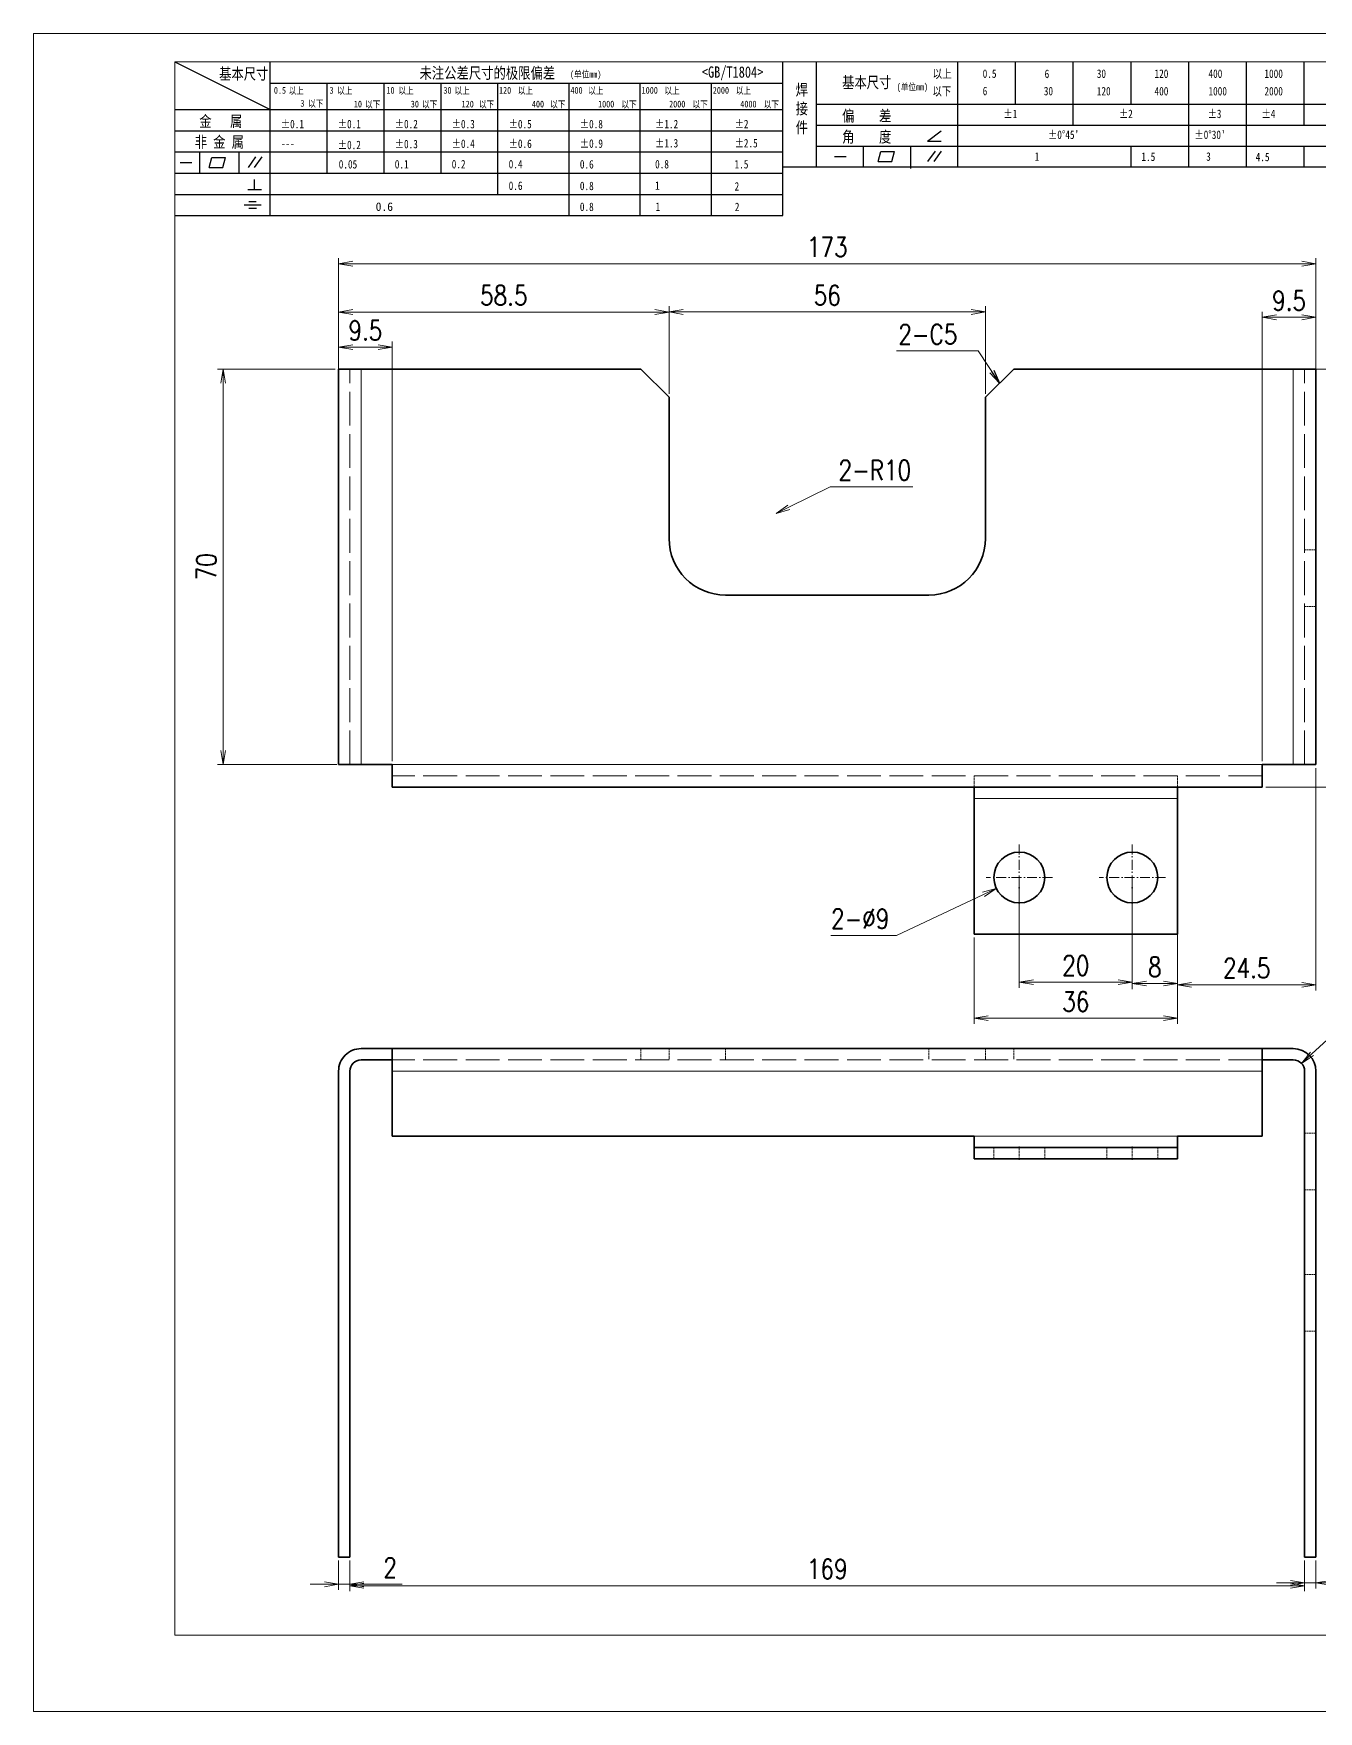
# Model space of a CAD drawing. Header units: millimetres. Extents: x -50531 to 104182, y -50696 to 36723.
# Drawn here: x -50480.4 to -50253, y 35594.6 to 35891.6 of the extents above; entities that cross this region are included whole.
import ezdxf

# ---------------------------------------------------------------- set-up
doc = ezdxf.new("R2010")
doc.units = ezdxf.units.MM
doc.header["$LTSCALE"] = 0.5
for name, pattern in [('AM_ISO02W050x2', [3.75, 3, -0.75]), ('AM_ISO08W050x2', [9, 6, -0.75, 1.5, -0.75]), ('DASHDOT', [18.5, 12, -3, 0.5, -3]), ('DASHED', [15, 12, -3])]:
    doc.linetypes.add(name, pattern=pattern)
for name, color, linetype, lineweight in [('中心线', 2, 'AM_ISO08W050x2', 18), ('图框', 7, 'Continuous', 18), ('标注线', 3, 'Continuous', 18), ('粗实线', 7, 'Continuous', 35), ('虚线', 1, 'AM_ISO02W050x2', 18)]:
    doc.layers.add(name, color=color, linetype=linetype, lineweight=lineweight)
doc.layers.add('图\\M+19E79\\M+195B6\\M+18E9A', color=7, linetype='Continuous')
doc.layers.add('打印-禁用', color=7, linetype='Continuous', lineweight=15, plot=False)
doc.styles.add('DIM', font='romans.shx', dxfattribs={"width": 0.8, "bigfont": 'bigfont.shx'})
doc.styles.add('国标', font='simfang.ttf', dxfattribs={"width": 0.8})
doc.dimstyles.new('DEH 1-1', dxfattribs={"dimtxt": 3.5, "dimasz": 2.5, "dimexe": 1, "dimexo": 0.625, "dimgap": 1.2, "dimtad": 1, "dimtoh": 1, "dimdsep": 46, "dimtxsty": 'DIM', "dimblk": 'OPEN', "dimcen": 0, "dimclrd": 8, "dimclre": 8, "dimclrt": 2, "dimazin": 2, "dimtfac": 0.5, "dimtmove": 0, "dimatfit": 3, "dimldrblk": 'OPEN', "dimfxl": 0, "dimtolj": 2, "dimlwd": 18, "dimlwe": 18, "dimarcsym": 0})
doc.dimstyles.new('DEH 1-1$0', dxfattribs={"dimtxt": 3.5, "dimasz": 2.5, "dimexe": 1, "dimexo": 0.625, "dimgap": 1.2, "dimtad": 1, "dimzin": 9, "dimdsep": 46, "dimtxsty": 'DIM', "dimblk": 'OPEN', "dimcen": 0, "dimclrd": 8, "dimclre": 8, "dimclrt": 2, "dimazin": 2, "dimtfac": 0.5, "dimtmove": 0, "dimatfit": 3, "dimldrblk": 'OPEN', "dimfxl": 0, "dimtolj": 2, "dimlwd": 18, "dimlwe": 18, "dimarcsym": 0})
doc.dimstyles.new('DEH 1-1$3', dxfattribs={"dimtxt": 3.5, "dimasz": 2.5, "dimexe": 1, "dimexo": 0.625, "dimgap": 1.2, "dimtad": 1, "dimtoh": 1, "dimdsep": 46, "dimtxsty": 'DIM', "dimblk": 'OPEN', "dimcen": 0, "dimclrd": 8, "dimclre": 8, "dimclrt": 2, "dimazin": 2, "dimtfac": 0.5, "dimtofl": 0, "dimtmove": 0, "dimatfit": 3, "dimldrblk": 'OPEN', "dimfxl": 0, "dimtolj": 2, "dimlwd": 18, "dimlwe": 18, "dimarcsym": 0})
doc.dimstyles.new('DEH 1-1$4', dxfattribs={"dimtxt": 3.5, "dimasz": 2.5, "dimexe": 1, "dimexo": 0.625, "dimgap": 1.2, "dimtad": 1, "dimtoh": 1, "dimdsep": 46, "dimtxsty": 'DIM', "dimblk": 'OPEN', "dimcen": 0, "dimclrd": 8, "dimclre": 8, "dimclrt": 2, "dimazin": 2, "dimtfac": 0.5, "dimtofl": 0, "dimtmove": 0, "dimatfit": 3, "dimldrblk": 'OPEN', "dimfxl": 0, "dimtolj": 2, "dimlwd": 18, "dimlwe": 18, "dimarcsym": 0})

# ---------------------------------------------------------------- blocks, each defined once
blk = doc.blocks.new('GZDEH零件A3图框V01版')
at = {"layer": '图\\M+19E79\\M+195B6\\M+18E9A', "color": 9}
for p, q in [((2882.49, -1554.46), (2899.37, -1562.92)), ((2899.37, -1581.67), (2899.37, -1554.46)), ((2990.09, -1581.67), (2990.09, -1554.46)), ((2996.09, -1573.08), (2996.09, -1554.46)), ((3021.09, -1561.98), (3021.09, -1554.46)), ((3031.31, -1561.98), (3031.31, -1554.46)), ((3041.53, -1561.98), (3041.53, -1554.46)), ((3051.75, -1561.98), (3051.75, -1554.46)), ((3061.98, -1561.98), (3061.98, -1554.46)), ((3072.2, -1561.98), (3072.2, -1554.46)), ((3082.42, -1561.98), (3082.42, -1554.46)), ((2899.37, -1558.24), (2990.09, -1558.24)), ((2909.45, -1574.17), (2909.45, -1558.24)), ((2919.53, -1574.17), (2919.53, -1558.24)), ((2929.61, -1574.17), (2929.61, -1558.24)), ((2939.69, -1577.92), (2939.69, -1558.24)), ((2952.29, -1581.67), (2952.29, -1558.24)), ((2964.89, -1581.67), (2964.89, -1558.24)), ((2977.49, -1581.67), (2977.49, -1558.24)), ((2996.09, -1561.98), (3113.09, -1561.98)), ((3021.09, -1573.08), (3021.09, -1561.98)), ((3041.53, -1565.68), (3041.53, -1561.98)), ((3061.98, -1573.08), (3061.98, -1561.98)), ((3072.2, -1573.08), (3072.2, -1561.98)), ((3082.42, -1565.68), (3082.42, -1561.98)), ((2882.49, -1562.92), (2990.09, -1562.92)), ((2882.49, -1566.67), (2990.09, -1566.67)), ((2996.09, -1565.68), (3113.09, -1565.68)), ((3015.75, -1568.51), (3018.15, -1566.66)), ((2882.49, -1570.42), (2990.09, -1570.42)), ((2886.92, -1574.12), (2886.92, -1570.42)), ((2893.91, -1574.12), (2893.91, -1570.42)), ((2996.09, -1569.38), (3113.09, -1569.38)), ((3004.42, -1573.08), (3004.42, -1569.38)), ((3006.97, -1572.12), (3007.45, -1570.33)), ((3007.45, -1570.33), (3009.86, -1570.33)), ((3009.39, -1572.12), (3009.86, -1570.33)), ((3012.75, -1573.08), (3012.75, -1569.38)), ((3015.75, -1568.51), (3018.15, -1568.51)), ((3015.81, -1572.12), (3017.15, -1570.26)), ((3016.89, -1572.12), (3018.23, -1570.26)), ((3051.75, -1573.08), (3051.75, -1569.38)), ((3082.42, -1573.08), (3082.42, -1569.48)), ((2883.43, -1572.27), (2885.49, -1572.27)), ((2888.59, -1573.16), (2889.07, -1571.37)), ((2888.59, -1573.16), (2891, -1573.16)), ((2889.07, -1571.37), (2891.48, -1571.37)), ((2891, -1573.16), (2891.48, -1571.37)), ((2895.52, -1573.16), (2896.85, -1571.3)), ((2896.6, -1573.16), (2897.94, -1571.3)), ((2990.09, -1573.08), (3113.09, -1573.08)), ((2999.26, -1571.23), (3001.32, -1571.23)), ((3006.97, -1572.12), (3009.39, -1572.12)), ((3012.75, -1573.33), (3012.75, -1573.08)), ((2882.49, -1574.17), (2990.09, -1574.17)), ((2895.42, -1577.05), (2897.81, -1577.05)), ((2896.58, -1577.05), (2896.58, -1575.28)), ((2882.49, -1577.92), (2990.09, -1577.92)), ((2894.79, -1579.77), (2897.77, -1579.77)), ((2895.57, -1579.17), (2896.92, -1579.17)), ((2882.49, -1581.67), (2990.09, -1581.67)), ((2895.57, -1580.37), (2896.93, -1580.37))]:
    blk.add_line(p, q, dxfattribs=at)
at = {"layer": '图框', "linetype": 'Continuous'}
for p, q in [((2882.49, -1554.46), (2882.49, -1832.96)), ((3272.49, -1554.46), (2882.49, -1554.46)), ((2882.49, -1832.96), (3272.49, -1832.96))]:
    blk.add_line(p, q, dxfattribs=at)
at = {"layer": '打印-禁用', "linetype": 'Continuous'}
for p, q in [((2857.49, -1549.46), (2857.49, -1846.46)), ((3277.49, -1549.46), (2857.49, -1549.46)), ((2857.49, -1846.46), (3277.49, -1846.46))]:
    blk.add_line(p, q, dxfattribs=at)
at = {"layer": '图\\M+19E79\\M+195B6\\M+18E9A', "color": 9, "style": '国标', "width": 0.8}
for s, height, p in [('基本尺寸', 2, (2890.33, -1557.58)), ('未注公差尺寸的极限偏差', 2, (2925.81, -1557.44)), ('<GB/T1804>', 2, (2975.78, -1557.27)), ('以上', 1.5, (3016.64, -1557.33)), ('0.5', 1.5, (3025.49, -1557.3)), ('6', 1.5, (3036.45, -1557.34)), ('30', 1.5, (3045.69, -1557.31)), ('120', 1.5, (3055.91, -1557.31)), ('400', 1.5, (3065.46, -1557.31)), ('1000', 1.5, (3075.36, -1557.31)), ('30', 1.2, (2930.04, -1560.11)), ('基本尺寸', 2, (3000.6, -1559.1)), ('以下', 1.5, (3016.58, -1560.43)), ('6', 1.5, (3025.49, -1560.38)), ('30', 1.5, (3036.31, -1560.39)), ('120', 1.5, (3045.69, -1560.41)), ('400', 1.5, (3055.91, -1560.41)), ('1000', 1.5, (3065.46, -1560.41)), ('2000', 1.5, (3075.36, -1560.41)), ('金   属', 2, (2886.82, -1565.98)), ('±0.1', 1.5, (2901.27, -1566.23)), ('±0.1', 1.5, (2911.35, -1566.23)), ('±0.2', 1.5, (2921.43, -1566.23)), ('±0.3', 1.5, (2931.51, -1566.23)), ('±0.5', 1.5, (2941.59, -1566.23)), ('±0.8', 1.5, (2954.19, -1566.23)), ('±1.2', 1.5, (2967.51, -1566.23)), ('±2', 1.5, (2981.58, -1566.23)), ('偏    差', 2, (3000.6, -1565.04)), ('±1', 1.5, (3029.16, -1564.42)), ('±2', 1.5, (3049.61, -1564.42)), ('±3', 1.5, (3065.3, -1564.42)), ('±4', 1.5, (3074.85, -1564.42)), ('非 金 属', 2, (2886.02, -1569.65)), ('±0.3', 1.5, (2921.43, -1569.77)), ('±0.4', 1.5, (2931.51, -1569.71)), ('±0.6', 1.5, (2941.59, -1569.71)), ('±0.9', 1.5, (2954.19, -1569.68)), ('±1.3', 1.5, (2967.51, -1569.62)), ('±2.5', 1.5, (2981.58, -1569.61)), ('角    度', 2, (3000.6, -1568.74)), ("±0%%D45'", 1.5, (3037.06, -1568.12)), ("±0%%D30'", 1.5, (3062.98, -1568.12)), ('---', 1.5, (2901.27, -1569.65)), ('±0.2', 1.5, (2911.35, -1569.92)), ('1', 1.5, (3034.69, -1571.98)), ('1.5', 1.5, (3053.59, -1572.01)), ('3', 1.5, (3065.05, -1571.98)), ('4.5', 1.5, (3073.82, -1572.05)), ('0.1', 1.5, (2921.43, -1573.34)), ('0.2', 1.5, (2931.51, -1573.33)), ('0.4', 1.5, (2941.59, -1573.33)), ('0.6', 1.5, (2954.19, -1573.35)), ('0.8', 1.5, (2967.51, -1573.33)), ('1.5', 1.5, (2981.58, -1573.34)), ('0.6', 1.5, (2941.59, -1577.14)), ('0.8', 1.5, (2954.19, -1577.17)), ('1', 1.5, (2967.51, -1577.12)), ('2', 1.5, (2981.58, -1577.26)), ('0.8', 1.5, (2954.19, -1580.87)), ('1', 1.5, (2967.59, -1580.86)), ('2', 1.5, (2981.62, -1580.89))]:
    blk.add_text(s, height=height, dxfattribs=at).set_placement(p)
at = {"layer": '图\\M+19E79\\M+195B6\\M+18E9A', "color": 9, "lineweight": 15, "style": '国标', "width": 0.8}
for s, p in [('(单位mm)', (2952.44, -1557.27)), ('0.5', (2900.03, -1560.11)), ('以上', (2902.64, -1560.16)), ('3', (2909.88, -1560.11)), ('以上', (2911.25, -1560.16)), ('10', (2919.96, -1560.11)), ('以上', (2922.09, -1560.16)), ('以上', (2932.02, -1560.16)), ('120', (2939.88, -1560.11)), ('以上', (2943.21, -1560.16)), ('400', (2952.52, -1560.11)), ('以上', (2955.68, -1560.16)), ('1000', (2965.12, -1560.11)), ('以上', (2969.16, -1560.16)), ('2000', (2977.72, -1560.11)), ('以上', (2981.8, -1560.16)), ('(单位mm)', (3010.27, -1559.51)), ('3', (2904.73, -1562.41)), ('以下', (2906.1, -1562.46)), ('10', (2914.19, -1562.54)), ('以下', (2916.18, -1562.59)), ('30', (2924.27, -1562.54)), ('以下', (2926.26, -1562.59)), ('120', (2933.26, -1562.54)), ('以下', (2936.34, -1562.59)), ('400', (2945.7, -1562.54)), ('以下', (2948.94, -1562.59)), ('1000', (2957.41, -1562.54)), ('以下', (2961.54, -1562.59)), ('2000', (2969.99, -1562.54)), ('以下', (2974.14, -1562.59)), ('4000', (2982.59, -1562.54)), ('以下', (2986.74, -1562.59))]:
    blk.add_text(s, height=1.2, dxfattribs=at).set_placement(p)
at = {"layer": '图\\M+19E79\\M+195B6\\M+18E9A', "color": 9, "lineweight": 13, "style": '国标'}
blk.add_text('0.6', height=1.5, dxfattribs=at).set_placement((2918.05, -1580.85))
at = {"layer": '图\\M+19E79\\M+195B6\\M+18E9A', "color": 9, "insert": (2992.39, -1558.41), "char_height": 2, "width": 3.1877, "attachment_point": 1, "style": '国标'}
blk.add_mtext('焊\\P接\\P件', dxfattribs=at)
at = {"layer": '图\\M+19E79\\M+195B6\\M+18E9A', "color": 9, "insert": (2911.51, -1573.37), "char_height": 1.5, "attachment_point": 7, "style": '国标'}
blk.add_mtext_dynamic_manual_height_columns('0.05', width=5.1982, gutter_width=12.5, heights=[0], dxfattribs=at)
blk = doc.blocks.new('DEH A3')
at = {"layer": '图框'}
blk.add_blockref('GZDEH零件A3图框V01版', (-2857.49, 1846.46), dxfattribs=at)
blk = doc.blocks.new('_Open')
at = {"color": 0, "linetype": 'ByBlock', "lineweight": -2}
for p, q in [((-1, 0.17), (0, 0)), ((-1, -0.17), (0, 0)), ((0, 0), (-1, 0))]:
    blk.add_line(p, q, dxfattribs=at)
blk = doc.blocks.new('*D19')
at = {"layer": 'Defpoints', "color": 0, "transparency": 16777216}
for p in [(-50253.46, 35850.91), (-50426.46, 35832.26), (-50253.46, 35832.26)]:
    blk.add_point(p, dxfattribs=at)
at = {"layer": '标注线', "color": 8, "lineweight": 18, "transparency": 16777216}
for p, q in [((-50426.46, 35832.88), (-50426.46, 35851.91)), ((-50423.96, 35850.91), (-50255.96, 35850.91)), ((-50253.46, 35832.88), (-50253.46, 35851.91))]:
    blk.add_line(p, q, dxfattribs=at)
at = {"layer": '标注线', "color": 8, "lineweight": 18, "transparency": 16777216, "xscale": 2.5, "yscale": 2.5, "zscale": 2.5, "rotation": 180}
blk.add_blockref('_Open', (-50426.46, 35850.91), dxfattribs=at)
at = {"layer": '标注线', "color": 8, "lineweight": 18, "transparency": 16777216, "xscale": 2.5, "yscale": 2.5, "zscale": 2.5}
blk.add_blockref('_Open', (-50253.46, 35850.91), dxfattribs=at)
at = {"layer": '标注线', "color": 2, "transparency": 16777216, "insert": (-50339.96, 35853.86), "char_height": 3.5, "attachment_point": 5, "style": 'DIM'}
blk.add_mtext('\\A2;173', dxfattribs=at)
blk = doc.blocks.new('*D20')
at = {"layer": 'Defpoints', "color": 0, "transparency": 16777216}
for p in [(-50426.46, 35832.26), (-50446.9, 35762.26), (-50426.16, 35762.26)]:
    blk.add_point(p, dxfattribs=at)
at = {"layer": '标注线', "color": 8, "lineweight": 18, "transparency": 16777216}
for p, q in [((-50427.08, 35832.26), (-50447.9, 35832.26)), ((-50446.9, 35829.76), (-50446.9, 35764.76)), ((-50426.79, 35762.26), (-50447.9, 35762.26))]:
    blk.add_line(p, q, dxfattribs=at)
at = {"layer": '标注线', "color": 8, "lineweight": 18, "transparency": 16777216, "xscale": 2.5, "yscale": 2.5, "zscale": 2.5}
for p, rotation in [((-50446.9, 35832.26), 90), ((-50446.9, 35762.26), 270)]:
    blk.add_blockref('_Open', p, dxfattribs=dict(at, rotation=rotation))
at = {"layer": '标注线', "color": 2, "transparency": 16777216, "insert": (-50449.85, 35797.26), "char_height": 3.5, "attachment_point": 5, "rotation": 90, "style": 'DIM'}
blk.add_mtext('\\A2;70', dxfattribs=at)
blk = doc.blocks.new('*D21')
at = {"layer": 'Defpoints', "color": 0, "transparency": 16777216}
for p in [(-50255.46, 35832.26), (-50230.1, 35832.26), (-50262.96, 35758.26)]:
    blk.add_point(p, dxfattribs=at)
at = {"layer": '标注线', "color": 8, "lineweight": 18, "transparency": 16777216}
for p, q in [((-50254.83, 35832.26), (-50229.1, 35832.26)), ((-50230.1, 35760.76), (-50230.1, 35829.76)), ((-50262.33, 35758.26), (-50229.1, 35758.26))]:
    blk.add_line(p, q, dxfattribs=at)
at = {"layer": '标注线', "color": 8, "lineweight": 18, "transparency": 16777216, "xscale": 2.5, "yscale": 2.5, "zscale": 2.5}
for p, rotation in [((-50230.1, 35832.26), 90), ((-50230.1, 35758.26), 270)]:
    blk.add_blockref('_Open', p, dxfattribs=dict(at, rotation=rotation))
at = {"layer": '标注线', "color": 2, "transparency": 16777216, "insert": (-50233.05, 35795.26), "char_height": 3.5, "attachment_point": 5, "rotation": 90, "style": 'DIM'}
blk.add_mtext('\\A2;74', dxfattribs=at)
blk = doc.blocks.new('*D27')
at = {"layer": 'Defpoints', "color": 0, "transparency": 16777216}
for p in [(-50426.46, 35621.98), (-50424.46, 35621.98), (-50424.46, 35617.15)]:
    blk.add_point(p, dxfattribs=at)
at = {"layer": '标注线', "color": 8, "lineweight": 18, "transparency": 16777216}
for p, q in [((-50426.46, 35621.35), (-50426.46, 35616.15)), ((-50424.46, 35621.35), (-50424.46, 35616.15)), ((-50428.96, 35617.15), (-50431.46, 35617.15)), ((-50426.46, 35617.15), (-50424.46, 35617.15)), ((-50421.96, 35617.15), (-50415.19, 35617.15))]:
    blk.add_line(p, q, dxfattribs=at)
at = {"layer": '标注线', "color": 8, "lineweight": 18, "transparency": 16777216, "xscale": 2.5, "yscale": 2.5, "zscale": 2.5}
blk.add_blockref('_Open', (-50426.46, 35617.15), dxfattribs=at)
at = {"layer": '标注线', "color": 8, "lineweight": 18, "transparency": 16777216, "xscale": 2.5, "yscale": 2.5, "zscale": 2.5, "rotation": 180}
blk.add_blockref('_Open', (-50424.46, 35617.15), dxfattribs=at)
at = {"layer": '标注线', "color": 2, "transparency": 16777216, "insert": (-50417.32, 35620.1), "char_height": 3.5, "attachment_point": 5, "style": 'DIM'}
blk.add_mtext('\\A2;2', dxfattribs=at)
blk = doc.blocks.new('*D28')
at = {"layer": 'Defpoints', "color": 0, "transparency": 16777216}
for p in [(-50424.46, 35621.98), (-50255.46, 35621.98), (-50255.46, 35616.91)]:
    blk.add_point(p, dxfattribs=at)
at = {"layer": '标注线', "color": 8, "lineweight": 18, "transparency": 16777216}
for p, q in [((-50424.46, 35621.35), (-50424.46, 35615.91)), ((-50255.46, 35621.35), (-50255.46, 35615.91)), ((-50421.96, 35616.91), (-50257.96, 35616.91))]:
    blk.add_line(p, q, dxfattribs=at)
at = {"layer": '标注线', "color": 8, "lineweight": 18, "transparency": 16777216, "xscale": 2.5, "yscale": 2.5, "zscale": 2.5, "rotation": 180}
blk.add_blockref('_Open', (-50424.46, 35616.91), dxfattribs=at)
at = {"layer": '标注线', "color": 8, "lineweight": 18, "transparency": 16777216, "xscale": 2.5, "yscale": 2.5, "zscale": 2.5}
blk.add_blockref('_Open', (-50255.46, 35616.91), dxfattribs=at)
at = {"layer": '标注线', "color": 2, "transparency": 16777216, "insert": (-50339.96, 35619.86), "char_height": 3.5, "attachment_point": 5, "style": 'DIM'}
blk.add_mtext('\\A2;169', dxfattribs=at)
blk = doc.blocks.new('*D29')
at = {"layer": 'Defpoints', "color": 0, "transparency": 16777216}
for p in [(-50255.46, 35621.98), (-50253.46, 35621.98), (-50253.46, 35617.4)]:
    blk.add_point(p, dxfattribs=at)
at = {"layer": '标注线', "color": 8, "lineweight": 18, "transparency": 16777216}
for p, q in [((-50255.46, 35621.35), (-50255.46, 35616.4)), ((-50253.46, 35621.35), (-50253.46, 35616.4)), ((-50257.96, 35617.4), (-50260.46, 35617.4)), ((-50255.46, 35617.4), (-50253.46, 35617.4)), ((-50250.96, 35617.4), (-50244.19, 35617.4))]:
    blk.add_line(p, q, dxfattribs=at)
at = {"layer": '标注线', "color": 8, "lineweight": 18, "transparency": 16777216, "xscale": 2.5, "yscale": 2.5, "zscale": 2.5}
blk.add_blockref('_Open', (-50255.46, 35617.4), dxfattribs=at)
at = {"layer": '标注线', "color": 8, "lineweight": 18, "transparency": 16777216, "xscale": 2.5, "yscale": 2.5, "zscale": 2.5, "rotation": 180}
blk.add_blockref('_Open', (-50253.46, 35617.4), dxfattribs=at)
at = {"layer": '标注线', "color": 2, "transparency": 16777216, "insert": (-50246.32, 35620.35), "char_height": 3.5, "attachment_point": 5, "style": 'DIM'}
blk.add_mtext('\\A2;2', dxfattribs=at)
blk = doc.blocks.new('*D30')
at = {"layer": 'Defpoints', "color": 0, "transparency": 16777216}
for p in [(-50367.96, 35842.36), (-50426.46, 35832.26), (-50367.96, 35827.26)]:
    blk.add_point(p, dxfattribs=at)
at = {"layer": '标注线', "color": 8, "lineweight": 18, "transparency": 16777216}
for p, q in [((-50426.46, 35832.88), (-50426.46, 35843.36)), ((-50423.96, 35842.36), (-50370.46, 35842.36)), ((-50367.96, 35827.88), (-50367.96, 35843.36))]:
    blk.add_line(p, q, dxfattribs=at)
at = {"layer": '标注线', "color": 8, "lineweight": 18, "transparency": 16777216, "xscale": 2.5, "yscale": 2.5, "zscale": 2.5, "rotation": 180}
blk.add_blockref('_Open', (-50426.46, 35842.36), dxfattribs=at)
at = {"layer": '标注线', "color": 8, "lineweight": 18, "transparency": 16777216, "xscale": 2.5, "yscale": 2.5, "zscale": 2.5}
blk.add_blockref('_Open', (-50367.96, 35842.36), dxfattribs=at)
at = {"layer": '标注线', "color": 2, "transparency": 16777216, "insert": (-50397.21, 35845.31), "char_height": 3.5, "attachment_point": 5, "style": 'DIM'}
blk.add_mtext('\\A2;58.5', dxfattribs=at)
blk = doc.blocks.new('*D31')
at = {"layer": 'Defpoints', "color": 0, "transparency": 16777216}
for p in [(-50311.96, 35842.37), (-50367.96, 35827.26), (-50311.96, 35827.26)]:
    blk.add_point(p, dxfattribs=at)
at = {"layer": '标注线', "color": 8, "lineweight": 18, "transparency": 16777216}
for p, q in [((-50367.96, 35827.88), (-50367.96, 35843.37)), ((-50365.46, 35842.37), (-50314.46, 35842.37)), ((-50311.96, 35827.88), (-50311.96, 35843.37))]:
    blk.add_line(p, q, dxfattribs=at)
at = {"layer": '标注线', "color": 8, "lineweight": 18, "transparency": 16777216, "xscale": 2.5, "yscale": 2.5, "zscale": 2.5, "rotation": 180}
blk.add_blockref('_Open', (-50367.96, 35842.37), dxfattribs=at)
at = {"layer": '标注线', "color": 8, "lineweight": 18, "transparency": 16777216, "xscale": 2.5, "yscale": 2.5, "zscale": 2.5}
blk.add_blockref('_Open', (-50311.96, 35842.37), dxfattribs=at)
at = {"layer": '标注线', "color": 2, "transparency": 16777216, "insert": (-50339.96, 35845.32), "char_height": 3.5, "attachment_point": 5, "style": 'DIM'}
blk.add_mtext('\\A2;56', dxfattribs=at)
blk = doc.blocks.new('*D32')
at = {"layer": 'Defpoints', "color": 0, "transparency": 16777216}
for p in [(-50253.46, 35762.26), (-50277.96, 35750.59), (-50253.46, 35723.28)]:
    blk.add_point(p, dxfattribs=at)
at = {"layer": '标注线', "color": 8, "lineweight": 18, "transparency": 16777216}
for p, q in [((-50253.46, 35761.63), (-50253.46, 35722.28)), ((-50277.96, 35749.97), (-50277.96, 35722.28)), ((-50275.46, 35723.28), (-50255.96, 35723.28))]:
    blk.add_line(p, q, dxfattribs=at)
at = {"layer": '标注线', "color": 8, "lineweight": 18, "transparency": 16777216, "xscale": 2.5, "yscale": 2.5, "zscale": 2.5, "rotation": 180}
blk.add_blockref('_Open', (-50277.96, 35723.28), dxfattribs=at)
at = {"layer": '标注线', "color": 8, "lineweight": 18, "transparency": 16777216, "xscale": 2.5, "yscale": 2.5, "zscale": 2.5}
blk.add_blockref('_Open', (-50253.46, 35723.28), dxfattribs=at)
at = {"layer": '标注线', "color": 2, "transparency": 16777216, "insert": (-50265.71, 35726.23), "char_height": 3.5, "attachment_point": 5, "style": 'DIM'}
blk.add_mtext('\\A2;24.5', dxfattribs=at)
blk = doc.blocks.new('*D33')
at = {"layer": 'Defpoints', "color": 0, "transparency": 16777216}
for p in [(-50285.96, 35742.26), (-50277.96, 35732.26), (-50285.96, 35723.49)]:
    blk.add_point(p, dxfattribs=at)
at = {"layer": '标注线', "color": 8, "lineweight": 18, "transparency": 16777216}
for p, q in [((-50285.96, 35741.63), (-50285.96, 35722.49)), ((-50277.96, 35731.63), (-50277.96, 35722.49)), ((-50280.46, 35723.49), (-50283.46, 35723.49))]:
    blk.add_line(p, q, dxfattribs=at)
at = {"layer": '标注线', "color": 8, "lineweight": 18, "transparency": 16777216, "xscale": 2.5, "yscale": 2.5, "zscale": 2.5, "rotation": 180}
blk.add_blockref('_Open', (-50285.96, 35723.49), dxfattribs=at)
at = {"layer": '标注线', "color": 8, "lineweight": 18, "transparency": 16777216, "xscale": 2.5, "yscale": 2.5, "zscale": 2.5}
blk.add_blockref('_Open', (-50277.96, 35723.49), dxfattribs=at)
at = {"layer": '标注线', "color": 2, "transparency": 16777216, "insert": (-50281.96, 35726.44), "char_height": 3.5, "attachment_point": 5, "style": 'DIM'}
blk.add_mtext('\\A2;8', dxfattribs=at)
blk = doc.blocks.new('*D34')
at = {"layer": 'Defpoints', "color": 0, "transparency": 16777216}
for p in [(-50305.96, 35742.26), (-50285.96, 35742.26), (-50285.96, 35723.73)]:
    blk.add_point(p, dxfattribs=at)
at = {"layer": '标注线', "color": 8, "lineweight": 18, "transparency": 16777216}
for p, q in [((-50305.96, 35741.63), (-50305.96, 35722.73)), ((-50285.96, 35741.63), (-50285.96, 35722.73)), ((-50303.46, 35723.73), (-50288.46, 35723.73))]:
    blk.add_line(p, q, dxfattribs=at)
at = {"layer": '标注线', "color": 8, "lineweight": 18, "transparency": 16777216, "xscale": 2.5, "yscale": 2.5, "zscale": 2.5, "rotation": 180}
blk.add_blockref('_Open', (-50305.96, 35723.73), dxfattribs=at)
at = {"layer": '标注线', "color": 8, "lineweight": 18, "transparency": 16777216, "xscale": 2.5, "yscale": 2.5, "zscale": 2.5}
blk.add_blockref('_Open', (-50285.96, 35723.73), dxfattribs=at)
at = {"layer": '标注线', "color": 2, "transparency": 16777216, "insert": (-50295.96, 35726.68), "char_height": 3.5, "attachment_point": 5, "style": 'DIM'}
blk.add_mtext('\\A2;20', dxfattribs=at)
blk = doc.blocks.new('*D35')
at = {"layer": 'Defpoints', "color": 0, "transparency": 16777216}
for p in [(-50313.96, 35732.26), (-50277.96, 35732.26), (-50277.96, 35717.35)]:
    blk.add_point(p, dxfattribs=at)
at = {"layer": '标注线', "color": 8, "lineweight": 18, "transparency": 16777216}
for p, q in [((-50313.96, 35731.63), (-50313.96, 35716.35)), ((-50277.96, 35731.63), (-50277.96, 35716.35)), ((-50311.46, 35717.35), (-50280.46, 35717.35))]:
    blk.add_line(p, q, dxfattribs=at)
at = {"layer": '标注线', "color": 8, "lineweight": 18, "transparency": 16777216, "xscale": 2.5, "yscale": 2.5, "zscale": 2.5, "rotation": 180}
blk.add_blockref('_Open', (-50313.96, 35717.35), dxfattribs=at)
at = {"layer": '标注线', "color": 8, "lineweight": 18, "transparency": 16777216, "xscale": 2.5, "yscale": 2.5, "zscale": 2.5}
blk.add_blockref('_Open', (-50277.96, 35717.35), dxfattribs=at)
at = {"layer": '标注线', "color": 2, "transparency": 16777216, "insert": (-50295.96, 35720.3), "char_height": 3.5, "attachment_point": 5, "style": 'DIM'}
blk.add_mtext('\\A2;36', dxfattribs=at)
blk = doc.blocks.new('*D36')
at = {"layer": 'Defpoints', "color": 0, "transparency": 16777216}
for p in [(-50416.96, 35836.15), (-50426.46, 35831.52), (-50416.96, 35762.26)]:
    blk.add_point(p, dxfattribs=at)
at = {"layer": '标注线', "color": 8, "lineweight": 18, "transparency": 16777216}
for p, q in [((-50426.46, 35832.15), (-50426.46, 35837.15)), ((-50423.96, 35836.15), (-50419.46, 35836.15)), ((-50416.96, 35762.88), (-50416.96, 35837.15))]:
    blk.add_line(p, q, dxfattribs=at)
at = {"layer": '标注线', "color": 8, "lineweight": 18, "transparency": 16777216, "xscale": 2.5, "yscale": 2.5, "zscale": 2.5, "rotation": 180}
blk.add_blockref('_Open', (-50426.46, 35836.15), dxfattribs=at)
at = {"layer": '标注线', "color": 8, "lineweight": 18, "transparency": 16777216, "xscale": 2.5, "yscale": 2.5, "zscale": 2.5}
blk.add_blockref('_Open', (-50416.96, 35836.15), dxfattribs=at)
at = {"layer": '标注线', "color": 2, "transparency": 16777216, "insert": (-50421.71, 35839.1), "char_height": 3.5, "attachment_point": 5, "style": 'DIM'}
blk.add_mtext('\\A2;9.5', dxfattribs=at)
blk = doc.blocks.new('*D37')
at = {"layer": 'Defpoints', "color": 0, "transparency": 16777216}
for p in [(-50262.96, 35841.42), (-50262.96, 35762.26), (-50253.46, 35762.26)]:
    blk.add_point(p, dxfattribs=at)
at = {"layer": '标注线', "color": 8, "lineweight": 18, "transparency": 16777216}
for p, q in [((-50262.96, 35762.88), (-50262.96, 35842.42)), ((-50253.46, 35762.88), (-50253.46, 35842.42)), ((-50255.96, 35841.42), (-50260.46, 35841.42))]:
    blk.add_line(p, q, dxfattribs=at)
at = {"layer": '标注线', "color": 8, "lineweight": 18, "transparency": 16777216, "xscale": 2.5, "yscale": 2.5, "zscale": 2.5, "rotation": 180}
blk.add_blockref('_Open', (-50262.96, 35841.42), dxfattribs=at)
at = {"layer": '标注线', "color": 8, "lineweight": 18, "transparency": 16777216, "xscale": 2.5, "yscale": 2.5, "zscale": 2.5}
blk.add_blockref('_Open', (-50253.46, 35841.42), dxfattribs=at)
at = {"layer": '标注线', "color": 2, "transparency": 16777216, "insert": (-50258.21, 35844.37), "char_height": 3.5, "attachment_point": 5, "style": 'DIM'}
blk.add_mtext('\\A2;9.5', dxfattribs=at)
blk = doc.blocks.new('*D42')
at = {"layer": 'Defpoints', "color": 0, "transparency": 16777216}
for p in [(-50349, 35806.7), (-50357.96, 35802.26)]:
    blk.add_point(p, dxfattribs=at)
at = {"layer": '标注线', "color": 8, "lineweight": 18, "transparency": 16777216}
for p, q in [((-50339.47, 35811.41), (-50346.76, 35807.8)), ((-50324.81, 35811.41), (-50339.47, 35811.41))]:
    blk.add_line(p, q, dxfattribs=at)
at = {"layer": '标注线', "color": 8, "lineweight": 18, "transparency": 16777216, "xscale": 2.5, "yscale": 2.5, "zscale": 2.5, "rotation": 206.3387788494479}
blk.add_blockref('_Open', (-50349, 35806.7), dxfattribs=at)
at = {"layer": '标注线', "color": 2, "transparency": 16777216, "insert": (-50331.54, 35814.36), "char_height": 3.5, "attachment_point": 5, "style": 'DIM'}
blk.add_mtext('\\A2;{\\Fromans,bigfont|c134;2-R10}', dxfattribs=at)
blk = doc.blocks.new('*D46')
at = {"layer": 'Defpoints', "color": 0, "transparency": 16777216}
for p in [(-50255.99, 35709.34), (-50257.46, 35707.98)]:
    blk.add_point(p, dxfattribs=at)
at = {"layer": '标注线', "color": 8, "lineweight": 18, "transparency": 16777216}
for p, q in [((-50244.1, 35720.34), (-50254.16, 35711.04)), ((-50227.3, 35720.34), (-50244.1, 35720.34))]:
    blk.add_line(p, q, dxfattribs=at)
at = {"layer": '标注线', "color": 8, "lineweight": 18, "transparency": 16777216, "xscale": 2.5, "yscale": 2.5, "zscale": 2.5, "rotation": 222.7775965591359}
blk.add_blockref('_Open', (-50255.99, 35709.34), dxfattribs=at)
at = {"layer": '标注线', "color": 2, "transparency": 16777216, "insert": (-50235.1, 35723.29), "char_height": 3.5, "attachment_point": 5, "style": 'DIM'}
blk.add_mtext('\\A2;{\\Fromans,bigfont|c134;2-Rmin}', dxfattribs=at)
blk = doc.blocks.new('*D82')
at = {"layer": 'Defpoints', "color": 0, "transparency": 16777216}
for p in [(-50301.89, 35744.18), (-50310.03, 35740.34)]:
    blk.add_point(p, dxfattribs=at)
at = {"layer": '标注线', "color": 8, "lineweight": 18, "transparency": 16777216}
for p, q in [((-50327.72, 35732.01), (-50312.29, 35739.28)), ((-50339.32, 35732.01), (-50327.72, 35732.01))]:
    blk.add_line(p, q, dxfattribs=at)
at = {"layer": '标注线', "color": 8, "lineweight": 18, "transparency": 16777216, "xscale": 2.5, "yscale": 2.5, "zscale": 2.5, "rotation": 25.22668138866448}
blk.add_blockref('_Open', (-50310.03, 35740.34), dxfattribs=at)
at = {"layer": '标注线', "color": 2, "transparency": 16777216, "insert": (-50334.12, 35734.96), "char_height": 3.5, "attachment_point": 5, "style": 'DIM'}
blk.add_mtext('\\A2;2-%%c9', dxfattribs=at)

msp = doc.modelspace()

# ---------------------------------------------------------------- linework, layer by layer
at = {"color": 7, "lineweight": 13}
for p, q in [((-50422.458, 35762.259), (-50422.458, 35832.259)), ((-50257.458, 35762.259), (-50257.458, 35832.259)), ((-50416.958, 35762.259), (-50262.958, 35762.259)), ((-50313.958, 35756.259), (-50277.958, 35756.259)), ((-50416.958, 35707.979), (-50262.958, 35707.979)), ((-50313.958, 35696.479), (-50277.958, 35696.479))]:
    msp.add_line(p, q, dxfattribs=at)
at = {"layer": '中心线', "linetype": 'DASHDOT', "lineweight": 13, "ltscale": 0.2925}
for p, q in [((-50305.958, 35748.109), (-50305.958, 35736.409)), ((-50285.958, 35748.109), (-50285.958, 35736.409))]:
    msp.add_line(p, q, dxfattribs=at)
at = {"layer": '中心线', "linetype": 'DASHDOT', "lineweight": 13, "ltscale": 0.292505}
for p, q in [((-50300.108, 35742.259), (-50311.808, 35742.259)), ((-50280.108, 35742.259), (-50291.808, 35742.259))]:
    msp.add_line(p, q, dxfattribs=at)
at = {"layer": '中心线', "linetype": 'DASHDOT', "lineweight": 13, "ltscale": 0.060001}
for p, q in [((-50305.958, 35692.279), (-50305.958, 35694.679)), ((-50285.958, 35692.279), (-50285.958, 35694.679))]:
    msp.add_line(p, q, dxfattribs=at)
at = {"layer": '粗实线', "lineweight": 35}
for p, q in [((-50426.458, 35762.259), (-50426.458, 35832.259)), ((-50422.458, 35832.259), (-50372.958, 35832.259)), ((-50306.958, 35832.259), (-50257.458, 35832.259)), ((-50253.458, 35762.259), (-50253.458, 35832.259)), ((-50367.958, 35802.259), (-50367.958, 35827.259)), ((-50311.958, 35802.259), (-50311.958, 35827.259)), ((-50357.958, 35792.259), (-50321.958, 35792.259)), ((-50416.958, 35758.259), (-50262.958, 35758.259)), ((-50313.958, 35732.259), (-50313.958, 35756.259)), ((-50277.958, 35756.259), (-50277.958, 35732.259)), ((-50313.958, 35732.259), (-50277.958, 35732.259)), ((-50416.958, 35711.979), (-50262.958, 35711.979)), ((-50313.958, 35696.479), (-50416.958, 35696.479)), ((-50313.958, 35694.479), (-50277.958, 35694.479)), ((-50426.458, 35692.479), (-50426.458, 35621.979)), ((-50424.458, 35692.479), (-50424.458, 35621.979)), ((-50313.958, 35692.479), (-50277.958, 35692.479)), ((-50255.458, 35692.479), (-50255.458, 35621.979)), ((-50253.458, 35692.479), (-50253.458, 35621.979))]:
    msp.add_line(p, q, dxfattribs=at)
at = {"layer": '粗实线', "lineweight": 35, "ltscale": 0.1}
for p, q in [((-50422.458, 35832.259), (-50426.458, 35832.259)), ((-50253.458, 35832.259), (-50257.458, 35832.259)), ((-50422.458, 35762.259), (-50426.458, 35762.259)), ((-50416.958, 35762.259), (-50416.958, 35758.259)), ((-50262.958, 35758.259), (-50262.958, 35762.259)), ((-50253.458, 35762.259), (-50257.458, 35762.259)), ((-50416.958, 35711.979), (-50416.958, 35707.979)), ((-50262.958, 35707.979), (-50262.958, 35711.979))]:
    msp.add_line(p, q, dxfattribs=at)
at = {"layer": '粗实线', "lineweight": 35, "ltscale": 0.176777}
for p, q in [((-50372.958, 35832.259), (-50367.958, 35827.259)), ((-50306.958, 35832.259), (-50311.958, 35827.259))]:
    msp.add_line(p, q, dxfattribs=at)
at = {"layer": '粗实线', "lineweight": 35, "ltscale": 0.1375}
for p, q in [((-50416.958, 35762.259), (-50422.458, 35762.259)), ((-50257.458, 35762.259), (-50262.958, 35762.259)), ((-50416.958, 35711.979), (-50422.458, 35711.979)), ((-50257.458, 35711.979), (-50262.958, 35711.979)), ((-50422.458, 35709.979), (-50416.958, 35709.979)), ((-50262.958, 35709.979), (-50257.458, 35709.979))]:
    msp.add_line(p, q, dxfattribs=at)
at = {"layer": '粗实线', "lineweight": 35, "ltscale": 0.05}
for p, q in [((-50313.958, 35758.259), (-50313.958, 35756.259)), ((-50277.958, 35756.259), (-50277.958, 35758.259)), ((-50313.958, 35696.479), (-50313.958, 35694.479)), ((-50277.958, 35694.479), (-50277.958, 35696.479)), ((-50313.958, 35694.479), (-50313.958, 35692.479)), ((-50277.958, 35694.479), (-50277.958, 35692.479)), ((-50426.458, 35621.979), (-50424.458, 35621.979)), ((-50253.458, 35621.979), (-50255.458, 35621.979))]:
    msp.add_line(p, q, dxfattribs=at)
at = {"layer": '粗实线', "lineweight": 35, "ltscale": 0.3875}
for p, q in [((-50426.458, 35692.479), (-50426.458, 35707.979)), ((-50424.458, 35692.479), (-50424.458, 35707.979)), ((-50255.458, 35692.479), (-50255.458, 35707.979)), ((-50253.458, 35692.479), (-50253.458, 35707.979))]:
    msp.add_line(p, q, dxfattribs=at)
at = {"layer": '粗实线', "lineweight": 35, "ltscale": 0.2875}
for p, q in [((-50416.958, 35707.979), (-50416.958, 35696.479)), ((-50262.958, 35696.479), (-50262.958, 35707.979))]:
    msp.add_line(p, q, dxfattribs=at)
at = {"layer": '粗实线', "lineweight": 35, "ltscale": 0.375}
msp.add_line((-50262.958, 35696.479), (-50277.958, 35696.479), dxfattribs=at)
at = {"layer": '粗实线', "lineweight": 35}
for centre in [(-50305.958, 35742.259), (-50285.958, 35742.259)]:
    msp.add_circle(centre, 4.5, dxfattribs=at)
for centre, radius, start, end in [((-50357.958, 35802.259), 10, 180.00001, 270), ((-50321.958, 35802.259), 10, 270, 0), ((-50422.458, 35707.979), 4, 90, 180.00001), ((-50257.458, 35707.979), 4, 0, 90), ((-50422.458, 35707.979), 2, 90, 180.00001), ((-50257.458, 35707.979), 2, 0, 90)]:
    msp.add_arc(centre, radius, start, end, dxfattribs=at)
at = {"layer": '虚线', "linetype": 'DASHED', "lineweight": 13}
for p, q in [((-50424.458, 35762.259), (-50424.458, 35832.259)), ((-50422.458, 35762.259), (-50422.458, 35832.259)), ((-50257.458, 35762.259), (-50257.458, 35832.259)), ((-50255.458, 35762.259), (-50255.458, 35832.259)), ((-50262.958, 35762.259), (-50416.958, 35762.259)), ((-50262.958, 35760.259), (-50416.958, 35760.259)), ((-50313.958, 35756.259), (-50277.958, 35756.259)), ((-50262.958, 35709.979), (-50416.958, 35709.979)), ((-50262.958, 35707.979), (-50416.958, 35707.979)), ((-50313.958, 35696.479), (-50277.958, 35696.479))]:
    msp.add_line(p, q, dxfattribs=at)
at = {"layer": '虚线', "linetype": 'DASHED', "lineweight": 13, "ltscale": 0.05}
for p, q in [((-50255.458, 35800.259), (-50253.458, 35800.259)), ((-50255.458, 35800.259), (-50253.458, 35800.259)), ((-50255.458, 35790.259), (-50253.458, 35790.259)), ((-50313.958, 35760.259), (-50313.958, 35758.259)), ((-50277.958, 35760.259), (-50277.958, 35758.259)), ((-50372.958, 35709.979), (-50372.958, 35711.979)), ((-50367.958, 35711.979), (-50367.958, 35709.979)), ((-50357.958, 35711.979), (-50357.958, 35709.979)), ((-50321.958, 35711.979), (-50321.958, 35709.979)), ((-50311.958, 35711.979), (-50311.958, 35709.979)), ((-50306.958, 35711.979), (-50306.958, 35709.979)), ((-50255.458, 35696.979), (-50253.458, 35696.979)), ((-50310.458, 35694.479), (-50310.458, 35692.479)), ((-50301.458, 35694.479), (-50301.458, 35692.479)), ((-50290.458, 35694.479), (-50290.458, 35692.479)), ((-50281.458, 35694.479), (-50281.458, 35692.479)), ((-50255.458, 35686.979), (-50253.458, 35686.979)), ((-50255.458, 35671.979), (-50253.458, 35671.979)), ((-50255.458, 35661.979), (-50253.458, 35661.979))]:
    msp.add_line(p, q, dxfattribs=at)

# ---------------------------------------------------------------- block references
at = {"layer": '图框'}
msp.add_blockref('DEH A3', (-50480.445, 35594.648), dxfattribs=at)

# ---------------------------------------------------------------- texts
at = {"layer": '标注线', "color": 2, "insert": (-50316.925, 35836.661), "char_height": 3.5, "width": 15.1608, "attachment_point": 9, "style": 'DIM'}
msp.add_mtext('\\A2;2-C5', dxfattribs=at)

# ---------------------------------------------------------------- dimensions: what is measured, and where the dimension line sits
at = {"layer": '标注线'}
for base, p1, p2, picture, middle in [((-50253.458, 35850.91), (-50426.458, 35832.259), (-50253.458, 35832.259), '*D19', (-50339.958, 35853.86)), ((-50367.958, 35842.36), (-50426.458, 35832.259), (-50367.958, 35827.259), '*D30', (-50397.208, 35845.31)), ((-50311.958, 35842.371), (-50367.958, 35827.259), (-50311.958, 35827.259), '*D31', (-50339.958, 35845.321)), ((-50262.958, 35841.424), (-50253.458, 35762.259), (-50262.958, 35762.259), '*D37', (-50258.208, 35844.374)), ((-50416.958, 35836.154), (-50426.458, 35831.52), (-50416.958, 35762.259), '*D36', (-50421.708, 35839.104)), ((-50253.458, 35723.283), (-50277.958, 35750.594), (-50253.458, 35762.259), '*D32', (-50265.708, 35726.233)), ((-50285.958, 35723.734), (-50305.958, 35742.259), (-50285.958, 35742.259), '*D34', (-50295.958, 35726.684)), ((-50285.958, 35723.492), (-50277.958, 35732.259), (-50285.958, 35742.259), '*D33', (-50281.958, 35726.442)), ((-50277.958, 35717.351), (-50313.958, 35732.259), (-50277.958, 35732.259), '*D35', (-50295.958, 35720.301)), ((-50424.458, 35617.145), (-50426.458, 35621.979), (-50424.458, 35621.979), '*D27', (-50417.325, 35620.095)), ((-50253.458, 35617.404), (-50255.458, 35621.979), (-50253.458, 35621.979), '*D29', (-50246.325, 35620.354)), ((-50255.458, 35616.914), (-50424.458, 35621.979), (-50255.458, 35621.979), '*D28', (-50339.958, 35619.864))]:
    dim = msp.add_linear_dim(base=base, p1=p1, p2=p2, dimstyle='DEH 1-1$0', dxfattribs=at)
    dim.commit()
    dim.dimension.update_dxf_attribs({"geometry": picture, "text_midpoint": middle})
for base, p1, p2, picture, middle in [((-50446.905, 35762.259), (-50426.458, 35832.259), (-50426.161, 35762.259), '*D20', (-50449.855, 35797.259)), ((-50230.096, 35832.259), (-50262.958, 35758.259), (-50255.458, 35832.259), '*D21', (-50233.046, 35795.259))]:
    dim = msp.add_linear_dim(base=base, p1=p1, p2=p2, angle=90, dimstyle='DEH 1-1$0', dxfattribs=at)
    dim.commit()
    dim.dimension.update_dxf_attribs({"geometry": picture, "text_midpoint": middle})
for center, mpoint, text, picture, middle in [((-50357.958, 35802.259), (-50348.996, 35806.696), '{\\Fromans,bigfont|c134;2-<>}', '*D42', (-50331.539, 35811.411)), ((-50257.458, 35707.979), (-50255.99, 35709.338), '{\\Fromans,bigfont|c134;2-Rmin}', '*D46', (-50235.104, 35720.336))]:
    dim = msp.add_radius_dim(center=center, mpoint=mpoint, text=text, dimstyle='DEH 1-1$4', dxfattribs=at)
    dim.commit()
    dim.dimension.update_dxf_attribs({"geometry": picture, "text_midpoint": middle, "dimtype": 164})
dim = msp.add_diameter_dim_2p(p1=(-50301.887, 35744.177), p2=(-50310.029, 35740.341), dimstyle='DEH 1-1$3', override={"dimpost": '2-%%c<>'}, dxfattribs=at)
dim.commit()
dim.dimension.update_dxf_attribs({"geometry": '*D82', "text_midpoint": (-50334.117, 35732.008), "dimtype": 163})

# ---------------------------------------------------------------- leaders
at = {"layer": '标注线', "annotation_type": 0, "has_hookline": 1, "hookline_direction": 1, "text_width": 10.8}
msp.add_leader([(-50309.458, 35829.759), (-50313.225, 35835.461), (-50315.725, 35835.461)], dimstyle='DEH 1-1', override={"dimgap": 1.2, "dimtad": 1}, dxfattribs=at)

doc.saveas('drawing.dxf')
